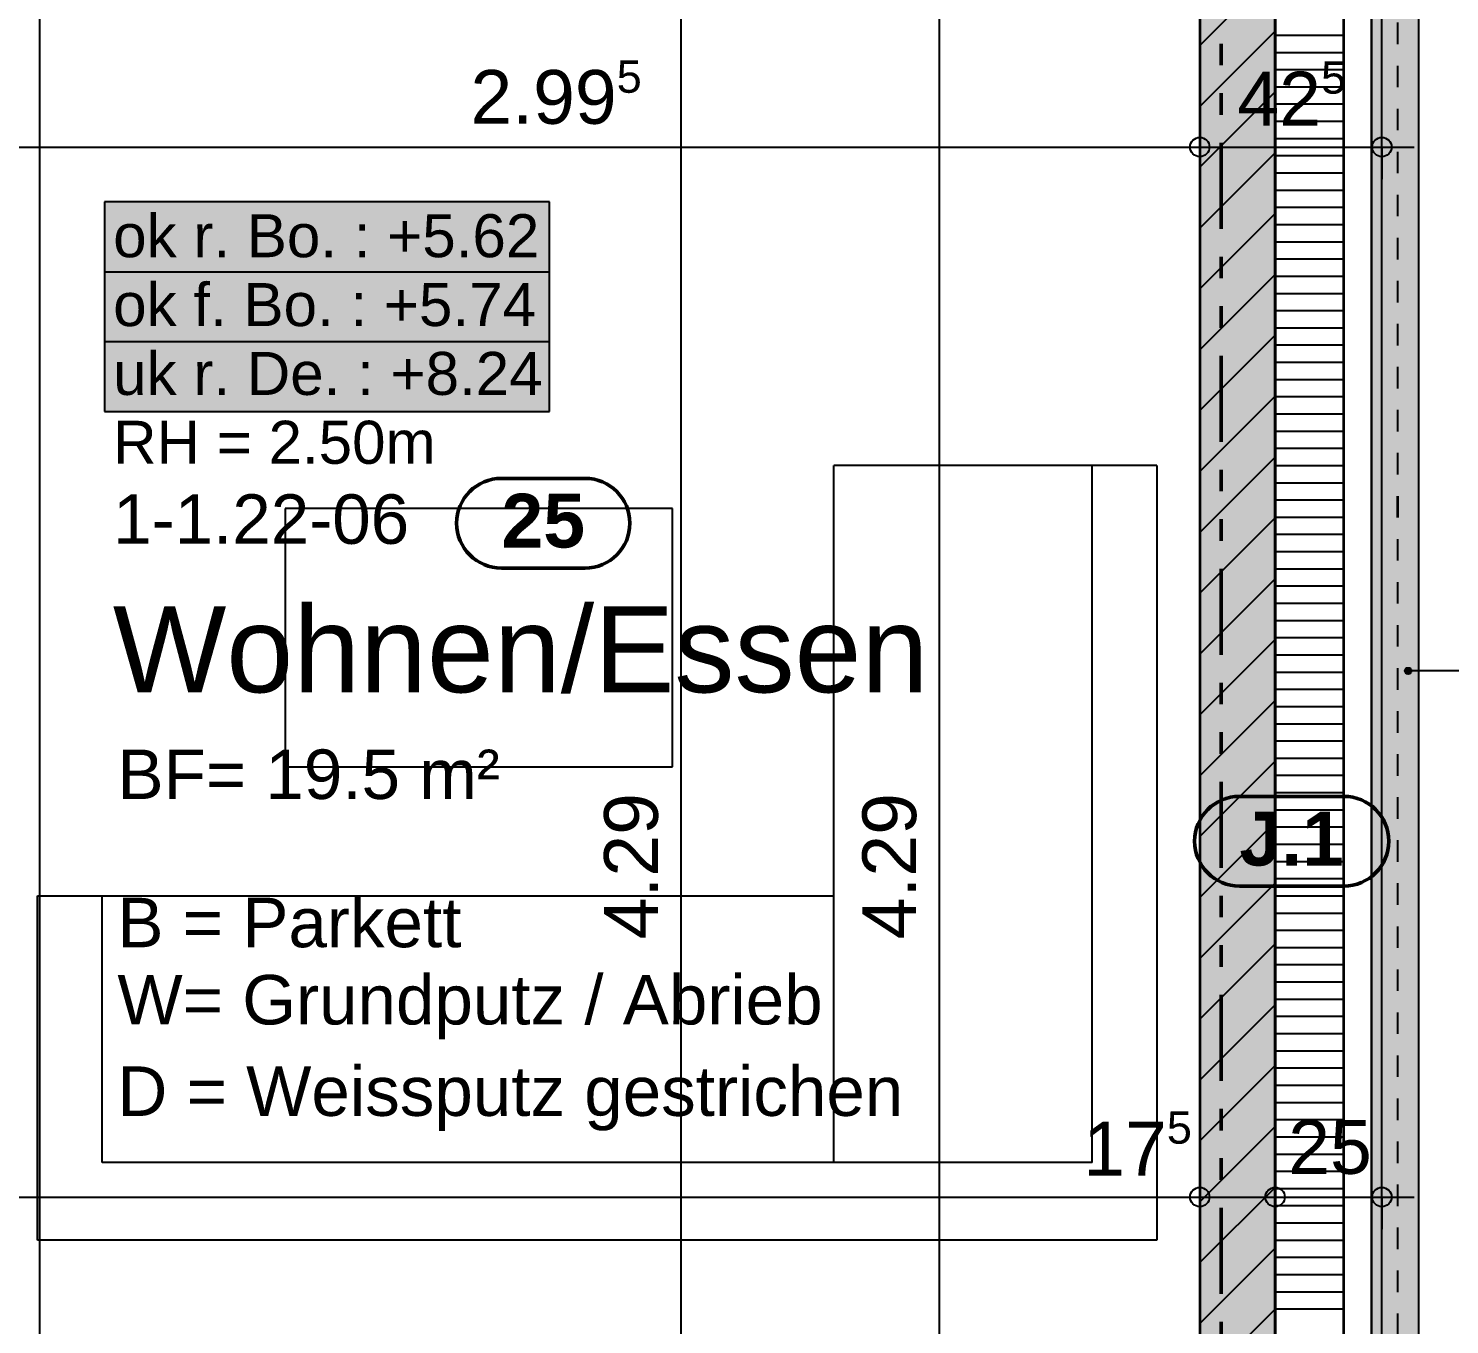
# Model space of a CAD drawing. Header units: centimetres. Extents: x 0.3 to 84.3, y 0.3 to 59.7.
# Drawn here: x 56.93 to 63.53, y 18.08 to 24.11 of the extents above; entities that cross this region are included whole.
import ezdxf

# ---------------------------------------------------------------- set-up
doc = ezdxf.new("R2010")
doc.units = ezdxf.units.CM
for name, pattern in [('AUSGEZOGEN', [0]), ('LINIE_17', [0.05, 0, -0.05]), ('LINIE_23', [0.79, 0.4, -0.13, 0, -0.13, 0, -0.13]), ('PUNKT', [6.35, 0, -6.35]), ('RAND', [44.45, 12.7, -6.35, 12.7, -6.35, 0, -6.35]), ('VERDECKT', [9.525, 6.35, -3.175])]:
    doc.linetypes.add(name, pattern=pattern)
for name, color, linetype, lineweight in [('Allgemein', 7, 'AUSGEZOGEN', 35), ('Bauachsen grob', 7, 'RAND', 25), ('Daemmung', 7, 'AUSGEZOGEN', 35), ('Fuellflaeche tragende Wände MW', 7, 'AUSGEZOGEN', 25), ('Holz Fassadenverkleidung', 7, 'AUSGEZOGEN', 35), ('Konstruktion oben', 7, 'VERDECKT', 25), ('Raumbezeichnung', 7, 'AUSGEZOGEN', 35), ('Spengler', 7, 'AUSGEZOGEN', 35), ('Text Koten', 7, 'AUSGEZOGEN', 50), ('Text Werkplan Ausfuehrung', 7, 'AUSGEZOGEN', 50), ('Unterkonstruktion', 7, 'AUSGEZOGEN', 35), ('Wand Mauerwerk tragend', 7, 'AUSGEZOGEN', 35), ('Werkplan- Ausfuehrungsmasse', 7, 'AUSGEZOGEN', 25)]:
    doc.layers.add(name, color=color, linetype=linetype, lineweight=lineweight)
doc.layers.add('Moebel', color=7, linetype='AUSGEZOGEN', lineweight=25, true_color=0xababab)
doc.styles.add('ARIAL', font='ARIAL.TTF')

msp = doc.modelspace()

# ---------------------------------------------------------------- hatches: boundary and pattern name
at = {"layer": 'Allgemein', "linetype": 'AUSGEZOGEN', "lineweight": 25}
h = msp.add_hatch(color=32, dxfattribs=at)
h.paths.add_polyline_path([(63.168, 27.434), (63.168, 15.618), (63.216, 15.618), (63.216, 27.434)])
h.paths.add_polyline_path([(63.168, 42.154), (63.168, 38.894), (63.216, 38.894), (63.216, 42.154)])
h.paths.add_polyline_path([(63.168, 36.334), (63.168, 29.994), (63.216, 29.994), (63.216, 36.334)])
h.paths.add_polyline_path([(63.168, 47.612), (63.168, 44.714), (63.216, 44.714), (63.216, 47.612)])
at = {"layer": 'Fuellflaeche tragende Wände MW', "linetype": 'AUSGEZOGEN', "lineweight": 25}
msp.add_hatch(color=254, dxfattribs=at).paths.add_polyline_path([(62.37, 27.314), (62.37, 16.474), (62.72, 16.474), (62.72, 27.314)])
at = {"layer": 'Spengler', "linetype": 'AUSGEZOGEN', "lineweight": 25, "true_color": 0xfafafa}
msp.add_hatch(color=7, dxfattribs=at).paths.add_polyline_path([(63.388, 15.658), (63.388, 27.434), (63.216, 27.434), (63.216, 15.658)])
at = {"layer": 'Text Koten', "linetype": 'AUSGEZOGEN', "lineweight": 25, "true_color": 0xf1f1f1}
msp.add_hatch(color=7, dxfattribs=at).paths.add_polyline_path([(57.2812, 23.299), (57.2812, 22.3256), (59.3479, 22.3256), (59.3479, 23.299)])
at = {"layer": 'Text Werkplan Ausfuehrung', "linetype": 'AUSGEZOGEN', "lineweight": 25}
for points in [[(63.3305, 21.1064), (63.3305, 21.1322), (63.3251, 21.1268)], [(63.338, 21.1043), (63.338, 21.1343), (63.3305, 21.1322)], [(63.338, 21.1043), (63.3305, 21.1322), (63.3305, 21.1064)], [(63.3455, 21.1064), (63.3455, 21.1322), (63.338, 21.1343)], [(63.3455, 21.1064), (63.338, 21.1343), (63.338, 21.1043)], [(63.3509, 21.1118), (63.3509, 21.1268), (63.3455, 21.1322)], [(63.3509, 21.1118), (63.3455, 21.1322), (63.3455, 21.1064)], [(63.3251, 21.1118), (63.3251, 21.1268), (63.323, 21.1193)], [(63.3305, 21.1064), (63.3251, 21.1268), (63.3251, 21.1118)], [(63.3509, 21.1268), (63.3509, 21.1118), (63.353, 21.1193)]]:
    msp.add_hatch(color=7, dxfattribs=at).paths.add_polyline_path(points)

# ---------------------------------------------------------------- linework, layer by layer
at = {"layer": 'Allgemein', "color": 7, "linetype": 'AUSGEZOGEN', "lineweight": 25}
for p, q in [((63.168, 27.434), (63.168, 15.666)), ((63.216, 15.618), (63.216, 27.434))]:
    msp.add_line(p, q, dxfattribs=at)
at = {"layer": 'Bauachsen grob', "color": 32, "linetype": 'LINIE_23', "lineweight": 50, "true_color": 0xc36e14}
msp.add_line((62.47, 1.394), (62.47, 57.974), dxfattribs=at)
at = {"layer": 'Daemmung', "color": 7, "linetype": 'AUSGEZOGEN', "lineweight": 35}
for p, q in [((63.04, 16.114), (63.04, 27.434)), ((62.72, 27.314), (62.72, 16.474))]:
    msp.add_line(p, q, dxfattribs=at)
at = {"layer": 'Daemmung', "color": 7, "linetype": 'AUSGEZOGEN', "lineweight": 25}
for p, q in [((62.72, 24.074), (63.04, 24.074)), ((62.72, 23.994), (63.04, 23.994)), ((62.72, 23.914), (63.04, 23.914)), ((62.72, 23.914), (63.04, 23.914)), ((62.72, 23.834), (63.04, 23.834)), ((62.72, 23.754), (63.04, 23.754)), ((62.72, 23.674), (63.04, 23.674)), ((62.72, 23.594), (63.04, 23.594)), ((62.72, 23.594), (63.04, 23.594)), ((62.72, 23.514), (63.04, 23.514)), ((62.72, 23.434), (63.04, 23.434)), ((62.72, 23.354), (63.04, 23.354)), ((62.72, 23.274), (63.04, 23.274)), ((62.72, 23.274), (63.04, 23.274)), ((62.72, 23.194), (63.04, 23.194)), ((62.72, 23.114), (63.04, 23.114)), ((62.72, 23.034), (63.04, 23.034)), ((62.72, 22.954), (63.04, 22.954)), ((62.72, 22.954), (63.04, 22.954)), ((62.72, 22.874), (63.04, 22.874)), ((62.72, 22.794), (63.04, 22.794)), ((62.72, 22.714), (63.04, 22.714)), ((62.72, 22.634), (63.04, 22.634)), ((62.72, 22.634), (63.04, 22.634)), ((62.72, 22.554), (63.04, 22.554)), ((62.72, 22.474), (63.04, 22.474)), ((62.72, 22.394), (63.04, 22.394)), ((62.72, 22.314), (63.04, 22.314)), ((62.72, 22.314), (63.04, 22.314)), ((62.72, 22.234), (63.04, 22.234)), ((62.72, 22.154), (63.04, 22.154)), ((62.72, 22.074), (63.04, 22.074)), ((62.72, 21.994), (63.04, 21.994)), ((62.72, 21.994), (63.04, 21.994)), ((62.72, 21.914), (63.04, 21.914)), ((62.72, 21.834), (63.04, 21.834)), ((62.72, 21.754), (63.04, 21.754)), ((62.72, 21.674), (63.04, 21.674)), ((62.72, 21.674), (63.04, 21.674)), ((62.72, 21.594), (63.04, 21.594)), ((62.72, 21.514), (63.04, 21.514)), ((62.72, 21.434), (63.04, 21.434)), ((62.72, 21.354), (63.04, 21.354)), ((62.72, 21.354), (63.04, 21.354)), ((62.72, 21.274), (63.04, 21.274)), ((62.72, 21.194), (63.04, 21.194)), ((62.72, 21.114), (63.04, 21.114)), ((62.72, 21.034), (63.04, 21.034)), ((62.72, 21.034), (63.04, 21.034)), ((62.72, 20.954), (63.04, 20.954)), ((62.72, 20.874), (63.04, 20.874)), ((62.72, 20.794), (63.04, 20.794)), ((62.72, 20.714), (63.04, 20.714)), ((62.72, 20.714), (63.04, 20.714)), ((62.72, 20.634), (63.04, 20.634)), ((62.72, 20.554), (63.04, 20.554)), ((62.72, 20.474), (63.04, 20.474)), ((62.72, 20.394), (63.04, 20.394)), ((62.72, 20.394), (63.04, 20.394)), ((62.72, 20.314), (63.04, 20.314)), ((62.72, 20.234), (63.04, 20.234)), ((62.72, 20.154), (63.04, 20.154)), ((62.72, 20.074), (63.04, 20.074)), ((62.72, 20.074), (63.04, 20.074)), ((62.72, 19.994), (63.04, 19.994)), ((62.72, 19.914), (63.04, 19.914)), ((62.72, 19.834), (63.04, 19.834)), ((62.72, 19.754), (63.04, 19.754)), ((62.72, 19.754), (63.04, 19.754)), ((62.72, 19.674), (63.04, 19.674)), ((62.72, 19.594), (63.04, 19.594)), ((62.72, 19.514), (63.04, 19.514)), ((62.72, 19.434), (63.04, 19.434)), ((62.72, 19.434), (63.04, 19.434)), ((62.72, 19.354), (63.04, 19.354)), ((62.72, 19.274), (63.04, 19.274)), ((62.72, 19.194), (63.04, 19.194)), ((62.72, 19.114), (63.04, 19.114)), ((62.72, 19.114), (63.04, 19.114)), ((62.72, 19.034), (63.04, 19.034)), ((62.72, 18.954), (63.04, 18.954)), ((62.72, 18.874), (63.04, 18.874)), ((62.72, 18.794), (63.04, 18.794)), ((62.72, 18.794), (63.04, 18.794)), ((62.72, 18.714), (63.04, 18.714)), ((62.72, 18.634), (63.04, 18.634)), ((62.72, 18.554), (63.04, 18.554)), ((62.72, 18.474), (63.04, 18.474)), ((62.72, 18.474), (63.04, 18.474)), ((62.72, 18.394), (63.04, 18.394)), ((62.72, 18.314), (63.04, 18.314)), ((62.72, 18.234), (63.04, 18.234)), ((62.72, 18.154), (63.04, 18.154)), ((62.72, 18.154), (63.04, 18.154))]:
    msp.add_line(p, q, dxfattribs=at)
at = {"layer": 'Holz Fassadenverkleidung', "color": 7, "linetype": 'LINIE_17', "lineweight": 25}
msp.add_line((63.288, 47.732), (63.288, 10.796), dxfattribs=at)
at = {"layer": 'Konstruktion oben', "color": 7, "linetype": 'PUNKT', "lineweight": 35}
msp.add_line((63.288, 47.732), (63.288, 10.796), dxfattribs=at)
at = {"layer": 'Moebel', "color": 253, "linetype": 'AUSGEZOGEN', "lineweight": 25, "true_color": 0xababab}
for p, q in [((62.17, 22.074), (60.67, 22.074)), ((60.67, 18.834), (60.67, 22.074)), ((61.87, 18.834), (61.87, 22.074)), ((62.17, 22.074), (62.17, 18.474)), ((58.12, 21.874), (58.12, 20.674)), ((59.92, 21.874), (58.12, 21.874)), ((59.92, 20.674), (59.92, 21.874)), ((58.12, 20.674), (59.92, 20.674)), ((56.97, 18.474), (56.97, 20.074)), ((56.97, 20.074), (57.27, 20.074)), ((57.27, 18.834), (57.27, 20.074)), ((57.27, 18.834), (57.27, 20.074)), ((57.27, 20.074), (60.67, 20.074)), ((61.87, 18.834), (57.27, 18.834)), ((62.17, 18.474), (56.97, 18.474))]:
    msp.add_line(p, q, dxfattribs=at)
at = {"layer": 'Spengler', "color": 7, "linetype": 'AUSGEZOGEN', "lineweight": 25}
msp.add_line((63.388, 15.658), (63.388, 27.434), dxfattribs=at)
at = {"layer": 'Text Koten', "color": 7, "linetype": 'AUSGEZOGEN', "lineweight": 25}
for p, q in [((57.2812, 23.299), (57.2812, 22.3256)), ((59.3479, 23.299), (57.2812, 23.299)), ((59.3479, 22.3256), (59.3479, 23.299)), ((57.2812, 22.9745), (59.3479, 22.9745)), ((57.2812, 22.6501), (59.3479, 22.6501)), ((57.2812, 22.3256), (59.3479, 22.3256))]:
    msp.add_line(p, q, dxfattribs=at)
at = {"layer": 'Text Werkplan Ausfuehrung', "color": 240, "linetype": 'AUSGEZOGEN', "lineweight": 50}
for p, q in [((59.5138, 22.014), (59.1254, 22.014)), ((59.5138, 21.5973), (59.1254, 21.5973))]:
    msp.add_line(p, q, dxfattribs=at)
at = {"layer": 'Text Werkplan Ausfuehrung', "color": 7, "linetype": 'AUSGEZOGEN', "lineweight": 25}
for p, q in [((63.338, 21.1343), (63.338, 21.1343)), ((63.323, 21.1193), (63.323, 21.1193)), ((64.9273, 21.1193), (63.338, 21.1193)), ((63.338, 21.1043), (63.338, 21.1043)), ((63.353, 21.1193), (63.353, 21.1193))]:
    msp.add_line(p, q, dxfattribs=at)
at = {"layer": 'Text Werkplan Ausfuehrung', "color": 92, "linetype": 'AUSGEZOGEN', "lineweight": 50, "true_color": 0x00b300}
for p, q in [((63.0398, 20.536), (62.5542, 20.536)), ((63.0398, 20.1193), (62.5542, 20.1193))]:
    msp.add_line(p, q, dxfattribs=at)
at = {"layer": 'Text Werkplan Ausfuehrung', "color": 7, "linetype": 'AUSGEZOGEN', "lineweight": 25}
msp.add_circle((63.338, 21.1193), 0.015, dxfattribs=at)
at = {"layer": 'Text Werkplan Ausfuehrung', "color": 240, "linetype": 'AUSGEZOGEN', "lineweight": 50}
for centre, start, end in [((59.1254, 21.8056), 90, 270), ((59.5138, 21.8056), 270, 90)]:
    msp.add_arc(centre, 0.2083, start, end, dxfattribs=at)
at = {"layer": 'Text Werkplan Ausfuehrung', "color": 92, "linetype": 'AUSGEZOGEN', "lineweight": 50, "true_color": 0x00b300}
for centre, start, end in [((62.5542, 20.3277), 90, 270), ((63.0398, 20.3277), 270, 90)]:
    msp.add_arc(centre, 0.2083, start, end, dxfattribs=at)
at = {"layer": 'Unterkonstruktion', "color": 7, "linetype": 'AUSGEZOGEN', "lineweight": 25}
for p, q in [((63.04, 27.434), (63.04, 16.114)), ((63.168, 15.666), (63.168, 27.434))]:
    msp.add_line(p, q, dxfattribs=at)
at = {"layer": 'Wand Mauerwerk tragend', "color": 7, "linetype": 'AUSGEZOGEN', "lineweight": 35}
for p, q in [((62.72, 16.474), (62.72, 27.314)), ((62.37, 25.054), (62.37, 16.474))]:
    msp.add_line(p, q, dxfattribs=at)
at = {"layer": 'Wand Mauerwerk tragend', "color": 7, "linetype": 'AUSGEZOGEN', "lineweight": 25}
for p, q in [((62.37, 24.0259), (62.72, 24.3759)), ((62.37, 23.7431), (62.72, 24.0931)), ((62.37, 23.4602), (62.72, 23.8102)), ((62.37, 23.1774), (62.72, 23.5274)), ((62.37, 22.8946), (62.72, 23.2446)), ((62.37, 22.6117), (62.72, 22.9617)), ((62.37, 22.3289), (62.72, 22.6789)), ((62.37, 22.046), (62.72, 22.396)), ((62.37, 21.7632), (62.72, 22.1132)), ((62.37, 21.4803), (62.72, 21.8303)), ((62.37, 21.1975), (62.72, 21.5475)), ((62.37, 20.9147), (62.72, 21.2647)), ((62.37, 20.6318), (62.72, 20.9818)), ((62.37, 20.349), (62.72, 20.699)), ((62.37, 20.0661), (62.72, 20.4161)), ((62.37, 19.7833), (62.72, 20.1333)), ((62.37, 19.5004), (62.72, 19.8504)), ((62.37, 19.2176), (62.72, 19.5676)), ((62.37, 18.9348), (62.72, 19.2848)), ((62.37, 18.6519), (62.72, 19.0019)), ((62.37, 18.3691), (62.72, 18.7191)), ((62.37, 18.0862), (62.72, 18.4362)), ((62.37, 17.8034), (62.72, 18.1534))]:
    msp.add_line(p, q, dxfattribs=at)
at = {"layer": 'Werkplan- Ausfuehrungsmasse', "color": 7, "linetype": 'AUSGEZOGEN', "lineweight": 25}
for p, q in [((59.96, 16.474), (59.96, 25.054)), ((62.37, 23.554), (62.37, 23.704)), ((63.216, 23.554), (63.216, 23.704)), ((56.38, 23.554), (62.37, 23.554)), ((62.37, 23.554), (62.37, 23.404)), ((62.37, 23.554), (62.37, 23.554)), ((62.37, 23.554), (63.216, 23.554)), ((63.216, 23.554), (63.216, 23.404)), ((63.216, 23.554), (63.216, 23.554)), ((63.216, 23.554), (63.366, 23.554)), ((62.37, 18.674), (62.37, 18.824)), ((62.72, 18.674), (62.72, 18.824)), ((63.216, 18.674), (63.216, 18.824)), ((47.61, 18.674), (62.37, 18.674)), ((62.37, 18.674), (62.37, 18.524)), ((62.37, 18.674), (62.37, 18.674)), ((62.37, 18.674), (62.72, 18.674)), ((62.72, 18.674), (62.72, 18.524)), ((62.72, 18.674), (62.72, 18.674)), ((62.72, 18.674), (63.216, 18.674)), ((63.216, 18.674), (63.216, 18.524)), ((63.216, 18.674), (63.216, 18.674)), ((63.216, 18.674), (63.366, 18.674))]:
    msp.add_line(p, q, dxfattribs=at)
for points in [[(61.16, 16.474), (61.16, 16.7975), (61.16, 16.7975), (61.16, 25.054)], [(56.98, 16.474), (56.98, 17.9119), (56.98, 17.9119), (56.98, 24.214)]]:
    msp.add_lwpolyline(points, dxfattribs=at)
for centre in [(62.37, 23.554), (63.216, 23.554), (62.37, 18.674), (62.72, 18.674), (63.216, 18.674)]:
    msp.add_circle(centre, 0.045, dxfattribs=at)

# ---------------------------------------------------------------- texts
at = {"layer": 'Raumbezeichnung', "color": 7, "linetype": 'AUSGEZOGEN', "lineweight": 50, "char_height": 0.23, "width": 0.115, "attachment_point": 7, "style": 'ARIAL'}
for s, insert in [('1-1.22-06', (57.3212, 21.7066)), ('BF=\\~19.5\\~m²', (57.3412, 20.5207)), ('B\\~=\\~Parkett', (57.3409, 19.8317)), ('W=\\~Grundputz\\~/\\~Abrieb', (57.3409, 19.4067)), ('D\\~=\\~Weissputz\\~gestrichen', (57.3409, 18.9817))]:
    msp.add_mtext(s, dxfattribs=dict(at, insert=insert))
at = {"layer": 'Raumbezeichnung', "color": 7, "linetype": 'AUSGEZOGEN', "lineweight": 35, "insert": (57.3197, 21.014), "char_height": 0.4, "width": 0.2, "attachment_point": 7, "style": 'ARIAL'}
msp.add_mtext('Wohnen/Essen', dxfattribs=at)
at = {"layer": 'Text Koten', "color": 7, "linetype": 'AUSGEZOGEN', "lineweight": 35, "char_height": 0.2, "width": 0.1, "attachment_point": 7, "style": 'ARIAL'}
for s, insert in [('ok\\~r.\\~Bo.\\~:\\~+5.62', (57.3212, 23.039)), ('ok\\~f.\\~Bo.\\~:\\~+5.74', (57.3212, 22.719)), ('uk\\~r.\\~De.\\~:\\~+8.24', (57.3212, 22.399)), ('RH\\~=\\~2.50m', (57.3212, 22.079))]:
    msp.add_mtext(s, dxfattribs=dict(at, insert=insert))
at = {"layer": 'Text Werkplan Ausfuehrung', "color": 240, "linetype": 'AUSGEZOGEN', "lineweight": 50, "insert": (59.1254, 21.689), "char_height": 0.25, "width": 0.125, "attachment_point": 7, "style": 'ARIAL'}
msp.add_mtext('\\fArial|i0|b1|c0|p0;25', dxfattribs=at)
at = {"layer": 'Text Werkplan Ausfuehrung', "color": 92, "linetype": 'AUSGEZOGEN', "lineweight": 50, "true_color": 0x00b300, "insert": (62.5542, 20.211), "char_height": 0.25, "width": 0.125, "attachment_point": 7, "style": 'ARIAL'}
msp.add_mtext('\\fArial|i0|b1|c0|p0;J.1', dxfattribs=at)
at = {"layer": 'Werkplan- Ausfuehrungsmasse', "color": 7, "linetype": 'AUSGEZOGEN', "lineweight": 50, "attachment_point": 7, "style": 'ARIAL'}
for s, insert, char_height, width in [('2.99', (58.9811, 23.6583), 0.25, 0.125), ('5', (59.6608, 23.8041), 0.15, 0.075), ('42', (62.5447, 23.654), 0.25, 0.125), ('5', (62.9332, 23.7998), 0.15, 0.075), ('17', (61.8284, 18.774), 0.25, 0.125), ('5', (62.2168, 18.9198), 0.15, 0.075), ('25', (62.7808, 18.7783), 0.25, 0.125)]:
    msp.add_mtext(s, dxfattribs=dict(at, insert=insert, char_height=char_height, width=width))
at = {"layer": 'Werkplan- Ausfuehrungsmasse', "color": 7, "linetype": 'AUSGEZOGEN', "lineweight": 50, "char_height": 0.25, "width": 0.125, "attachment_point": 7, "rotation": 90, "style": 'ARIAL'}
for insert in [(59.8557, 19.8718), (61.0557, 19.8718)]:
    msp.add_mtext('4.29', dxfattribs=dict(at, insert=insert))

doc.saveas('drawing.dxf')
